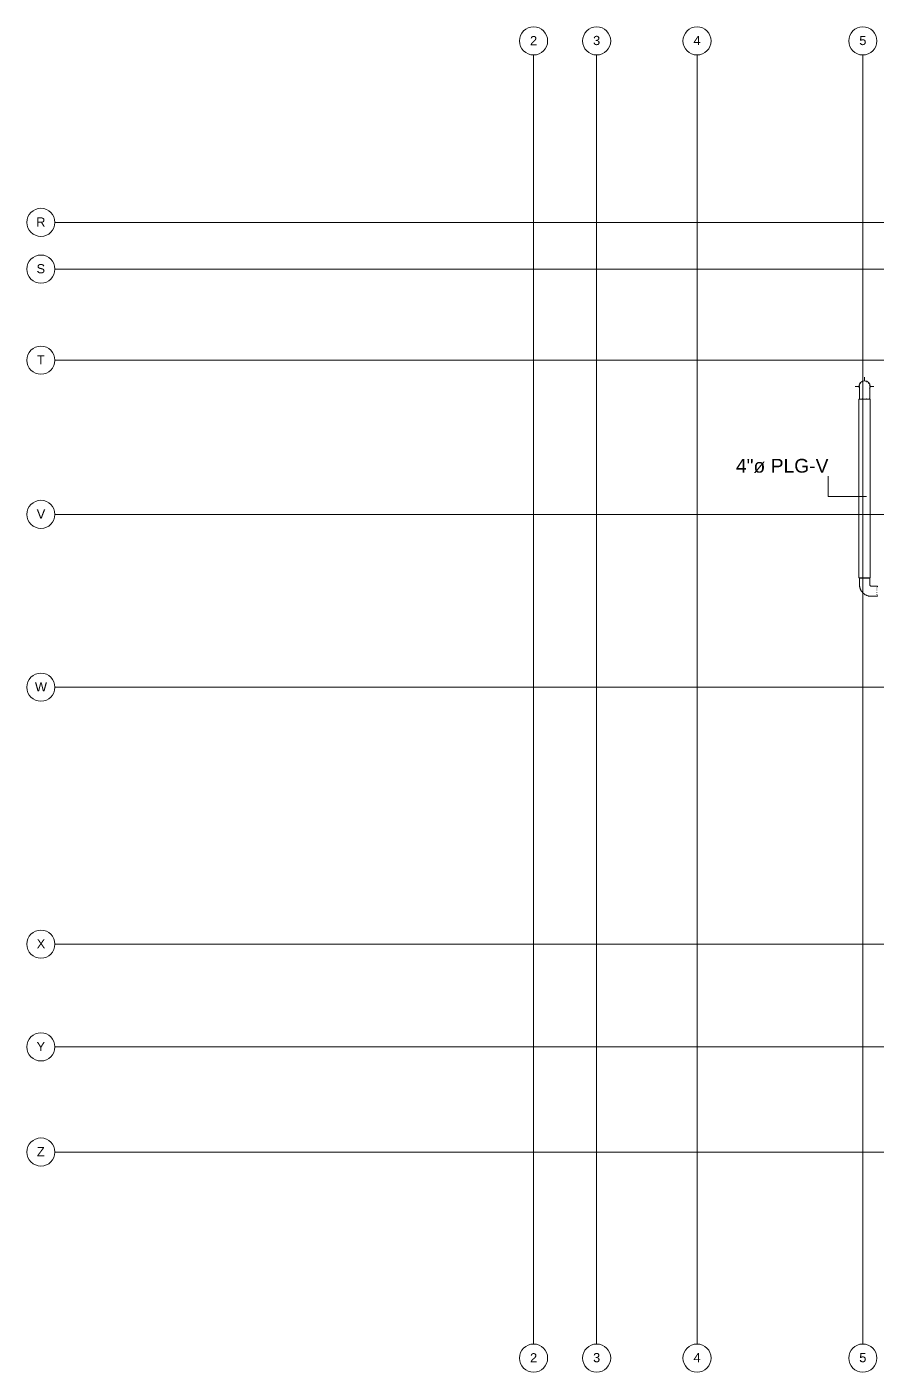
# Model space of a CAD drawing. Header units: inches. Extents: x -3299 to -2222, y -94 to 482.
# Drawn here: x -3299 to -2935, y -94 to 482 of the extents above; entities that cross this region are included whole.
import ezdxf

# ---------------------------------------------------------------- set-up
doc = ezdxf.new("R2010")
doc.units = ezdxf.units.IN
doc.header["$MEASUREMENT"] = 0
for name, color, linetype, lineweight in [('P-PIPE', 3, 'Continuous', 9), ('P-PIPE-CNTR', 3, 'Continuous', 9), ('P-PIPE-IDEN', 2, 'Continuous', 9), ('S-GRID', 1, 'Continuous', 9), ('S-GRID-IDEN', 1, 'Continuous', 13)]:
    doc.layers.add(name, color=color, linetype=linetype, lineweight=lineweight)
doc.styles.add('Arial', font='arial.ttf', dxfattribs={"height": 5.901198})

# ---------------------------------------------------------------- blocks, each defined once
blk = doc.blocks.new('Pipe-Fitting_Quarter-Bend_Cast-Iron_NH-4_Charlotte - Standard-490671-PLG_ ROOF LEVEL')
at = {"layer": 'P-PIPE'}
for p, q in [((-2942.45, 324.97), (-2942.45, 323.66)), ((-2942.45, 323.66), (-2942.45, 322.28)), ((-2942.3, 322.53), (-2942.45, 322.49)), ((-2938.07, 322.49), (-2938.23, 322.53)), ((-2938.07, 323.66), (-2938.07, 324.97)), ((-2938.07, 322.28), (-2938.07, 323.66)), ((-2942.45, 322.49), (-2942.45, 322.28)), ((-2942.45, 322.49), (-2942.4, 322.49)), ((-2942.03, 322.49), (-2941.93, 322.49)), ((-2941.26, 322.49), (-2941.13, 322.49)), ((-2939.4, 322.49), (-2939.26, 322.49)), ((-2938.6, 322.49), (-2938.5, 322.49)), ((-2938.14, 322.49), (-2938.07, 322.49)), ((-2938.07, 322.28), (-2938.07, 322.49))]:
    blk.add_line(p, q, dxfattribs=at)
at = {"layer": 'P-PIPE', "flags": 128}
for points in [[(-2942.45, 327.78), (-2942.45, 327.78), (-2942.45, 327.77), (-2942.45, 327.76), (-2942.45, 327.75), (-2942.45, 327.73), (-2942.45, 327.7), (-2942.45, 327.67), (-2942.45, 327.64), (-2942.45, 327.6), (-2942.45, 327.56), (-2942.45, 327.52), (-2942.45, 327.47), (-2942.45, 327.41), (-2942.45, 327.35), (-2942.45, 327.29), (-2942.45, 327.23), (-2942.45, 327.16), (-2942.45, 327.09), (-2942.45, 327.01), (-2942.45, 326.93), (-2942.45, 326.85), (-2942.45, 326.76), (-2942.45, 326.67), (-2942.45, 326.58), (-2942.45, 326.49), (-2942.45, 326.39), (-2942.45, 326.3), (-2942.45, 326.2), (-2942.45, 326.09), (-2942.45, 325.99), (-2942.45, 325.88), (-2942.45, 325.78), (-2942.45, 325.67), (-2942.45, 325.56), (-2942.45, 325.45), (-2942.45, 325.34), (-2942.45, 325.23), (-2942.45, 325.11), (-2942.45, 325), (-2942.45, 324.97)], [(-2938.07, 324.97), (-2938.07, 325.08), (-2938.07, 325.2), (-2938.07, 325.31), (-2938.07, 325.42), (-2938.07, 325.53), (-2938.07, 325.64), (-2938.07, 325.75), (-2938.07, 325.86), (-2938.07, 325.96), (-2938.07, 326.07), (-2938.07, 326.17), (-2938.07, 326.27), (-2938.07, 326.37), (-2938.07, 326.46), (-2938.07, 326.56), (-2938.07, 326.65), (-2938.07, 326.74), (-2938.07, 326.83), (-2938.07, 326.91), (-2938.07, 326.99), (-2938.07, 327.07), (-2938.07, 327.14), (-2938.07, 327.21), (-2938.07, 327.27), (-2938.07, 327.34), (-2938.07, 327.4), (-2938.07, 327.45), (-2938.07, 327.5), (-2938.07, 327.55), (-2938.07, 327.59), (-2938.07, 327.63), (-2938.07, 327.67), (-2938.07, 327.7), (-2938.07, 327.72), (-2938.07, 327.74), (-2938.07, 327.76), (-2938.07, 327.77), (-2938.07, 327.78), (-2938.07, 327.78), (-2938.07, 327.78)]]:
    blk.add_lwpolyline(points, dxfattribs=at)
at = {"layer": 'P-PIPE'}
for start, end in [(166.51084, 168.27717), (139.417, 143.79922), (113.30594, 117.17152), (62.82848, 66.69406), (36.20078, 40.583), (11.72283, 13.48916)]:
    blk.add_arc((-2940.26, 327.78), 2.19, start, end, dxfattribs=at)
blk = doc.blocks.new('Pipe-Fitting_Quarter-Bend_Cast-Iron_NH-4_Charlotte - Standard-V63-PLG_ ROOF LEVEL')
at = {"layer": 'P-PIPE'}
for p, q in [((-2942.3, 245.87), (-2942.45, 245.83)), ((-2942.45, 245.83), (-2942.45, 245.62)), ((-2942.45, 245.83), (-2938.07, 245.83)), ((-2942.45, 245.62), (-2942.45, 244.24)), ((-2942.45, 245.62), (-2942.27, 245.62)), ((-2942.45, 244.24), (-2942.45, 242.93)), ((-2942.21, 245.62), (-2942.27, 245.62)), ((-2942.21, 245.62), (-2941.68, 245.62)), ((-2941.55, 245.62), (-2941.68, 245.62)), ((-2941.55, 245.62), (-2940.77, 245.62)), ((-2940.67, 245.62), (-2940.77, 245.62)), ((-2940.67, 245.62), (-2939.83, 245.62)), ((-2939.74, 245.62), (-2939.83, 245.62)), ((-2939.74, 245.62), (-2938.96, 245.62)), ((-2938.83, 245.62), (-2938.96, 245.62)), ((-2938.83, 245.62), (-2938.31, 245.62)), ((-2938.25, 245.62), (-2938.31, 245.62)), ((-2938.25, 245.62), (-2938.07, 245.62)), ((-2938.07, 245.83), (-2938.23, 245.87)), ((-2938.07, 245.62), (-2938.07, 245.83)), ((-2938.07, 245.62), (-2938.07, 245.62)), ((-2938.07, 244.24), (-2938.07, 245.62)), ((-2938.07, 242.93), (-2938.07, 244.24)), ((-2936.14, 242.31), (-2937.45, 242.31)), ((-2934.76, 242.31), (-2936.14, 242.31)), ((-2934.98, 242.3), (-2935.01, 242.15)), ((-2934.76, 242.31), (-2934.98, 242.31)), ((-2937.45, 237.93), (-2936.14, 237.93)), ((-2936.14, 237.93), (-2934.76, 237.93)), ((-2935.01, 238.08), (-2934.98, 237.93)), ((-2934.98, 237.93), (-2934.76, 237.93))]:
    blk.add_line(p, q, dxfattribs=at)
at = {"layer": 'P-PIPE', "flags": 128}
for points in [[(-2942.45, 242.93), (-2942.45, 242.73), (-2942.44, 242.53), (-2942.42, 242.33), (-2942.39, 242.13), (-2942.35, 241.93), (-2942.31, 241.74), (-2942.26, 241.55), (-2942.2, 241.35), (-2942.13, 241.17), (-2942.06, 240.98), (-2941.98, 240.8), (-2941.89, 240.62), (-2941.79, 240.44), (-2941.69, 240.27), (-2941.58, 240.1), (-2941.46, 239.94), (-2941.34, 239.78), (-2941.21, 239.63), (-2941.08, 239.48), (-2940.94, 239.34), (-2940.79, 239.2), (-2940.64, 239.07), (-2940.48, 238.95), (-2940.32, 238.83), (-2940.15, 238.72), (-2939.98, 238.61), (-2939.81, 238.52), (-2939.63, 238.43), (-2939.45, 238.34), (-2939.26, 238.27), (-2939.08, 238.2), (-2938.89, 238.14), (-2938.69, 238.08), (-2938.5, 238.04), (-2938.3, 238), (-2938.1, 237.97), (-2937.91, 237.95), (-2937.71, 237.93), (-2937.51, 237.93), (-2937.45, 237.93)], [(-2937.45, 242.31), (-2937.48, 242.31), (-2937.5, 242.31), (-2937.53, 242.31), (-2937.55, 242.31), (-2937.58, 242.32), (-2937.6, 242.32), (-2937.62, 242.33), (-2937.65, 242.34), (-2937.67, 242.35), (-2937.69, 242.35), (-2937.72, 242.36), (-2937.74, 242.38), (-2937.76, 242.39), (-2937.78, 242.4), (-2937.8, 242.41), (-2937.82, 242.43), (-2937.84, 242.44), (-2937.86, 242.46), (-2937.88, 242.48), (-2937.9, 242.49), (-2937.92, 242.51), (-2937.93, 242.53), (-2937.95, 242.55), (-2937.96, 242.57), (-2937.98, 242.59), (-2937.99, 242.61), (-2938, 242.63), (-2938.01, 242.66), (-2938.02, 242.68), (-2938.03, 242.7), (-2938.04, 242.73), (-2938.05, 242.75), (-2938.05, 242.77), (-2938.06, 242.8), (-2938.07, 242.82), (-2938.07, 242.85), (-2938.07, 242.87), (-2938.07, 242.9), (-2938.07, 242.92), (-2938.07, 242.93)]]:
    blk.add_lwpolyline(points, dxfattribs=at)
at = {"layer": 'P-PIPE'}
for centre, start_param, end_param in [((-2934.98, 240.12), 5.808953, 5.87642), ((-2934.76, 240.12), 5.875466, 6.283185), ((-2934.76, 240.12), 5.808953, 5.87642), ((-2934.76, 240.12), 5.759587, 5.809951), ((-2934.98, 240.12), 5.344212, 5.420696), ((-2934.98, 240.12), 4.004082, 4.080566), ((-2934.98, 240.12), 3.548358, 3.615825), ((-2934.98, 240.12), 4.904438, 4.950298), ((-2934.98, 240.12), 4.47448, 4.52034), ((-2934.76, 240.12), 5.385587, 5.420696), ((-2934.76, 240.12), 4.004082, 4.039191), ((-2934.76, 240.12), 3.614827, 3.665191), ((-2934.76, 240.12), 3.548358, 3.615825), ((-2934.76, 240.12), 3.141593, 3.549312)]:
    blk.add_ellipse(centre, major_axis=(0, 2.19), ratio=0.005286, start_param=start_param, end_param=end_param, dxfattribs=at)
blk = doc.blocks.new('Grid - 3_16_-139788-Copy of ROOF LEVEL')
at = {"layer": 'S-GRID-IDEN'}
blk.add_circle((0, 0), 0.188, dxfattribs=at)

msp = doc.modelspace()

# ---------------------------------------------------------------- linework, layer by layer
at = {"layer": 'P-PIPE'}
for p, q in [((-2942.67, 322.28), (-2942.67, 245.87)), ((-2942.67, 322.28), (-2937.86, 322.28)), ((-2937.86, 245.87), (-2937.86, 322.28)), ((-2937.86, 245.87), (-2942.67, 245.87))]:
    msp.add_line(p, q, dxfattribs=at)
for centre, radius, start, end in [((-2940.26, 327.78), 2.41, 0, 180), ((-2940.26, 328.99), 1.2, 43.79245, 90), ((-2940.26, 327.78), 2.41, 180, 204.08016), ((-2940.26, 327.78), 2.41, 334.37759, 0)]:
    msp.add_arc(centre, radius, start, end, dxfattribs=at)
at = {"layer": 'P-PIPE-CNTR'}
for p, q in [((-2940.26, 329.97), (-2940.26, 331.78)), ((-2944.26, 327.78), (-2942.45, 327.78)), ((-2938.07, 327.78), (-2936.26, 327.78))]:
    msp.add_line(p, q, dxfattribs=at)
at = {"layer": 'P-PIPE-IDEN'}
for p, q in [((-2955.91, 280.71), (-2955.91, 293.72)), ((-2939.49, 280.71), (-2955.91, 280.71))]:
    msp.add_line(p, q, dxfattribs=at)
at = {"layer": 'S-GRID'}
for p, q in [((-3082, -82.21), (-3082, 469.69)), ((-3287, 339), (-2262.38, 339)), ((-3287, 45), (-2262.38, 45)), ((-3287, 0), (-2262.38, 0))]:
    msp.add_line(p, q, dxfattribs=at)

# ---------------------------------------------------------------- block references
at = {"layer": 'P-PIPE'}
for name in ['Pipe-Fitting_Quarter-Bend_Cast-Iron_NH-4_Charlotte - Standard-490671-PLG_ ROOF LEVEL', 'Pipe-Fitting_Quarter-Bend_Cast-Iron_NH-4_Charlotte - Standard-V63-PLG_ ROOF LEVEL']:
    msp.add_blockref(name, (0, 0), dxfattribs=at)
at = {"layer": 'S-GRID-IDEN', "xscale": 31.99999999999999, "yscale": 31.99999999999999, "zscale": 31.99999999999999}
for p in [(-3082, 475.69), (-3082, -88.21)]:
    msp.add_blockref('Grid - 3_16_-139788-Copy of ROOF LEVEL', p, dxfattribs=at)
for p, rotation in [((-3055, 475.69), 180), ((-3012, 475.69), 180), ((-2941, 475.69), 180), ((-3293, 398), 269.9999999999996), ((-3293, 378), 269.9999999999996), ((-3293, 339), 269.9999999999996), ((-3293, 273), 90), ((-3293, 199), 90), ((-3293, 89), 90), ((-3293, 45), 269.9999999999996), ((-3293, 0), 269.9999999999996), ((-3055, -88.21), 180), ((-3012, -88.21), 180), ((-2941, -88.21), 180)]:
    msp.add_blockref('Grid - 3_16_-139788-Copy of ROOF LEVEL', p, dxfattribs=dict(at, rotation=rotation))

# ---------------------------------------------------------------- texts
at = {"layer": 'P-PIPE-IDEN', "insert": (-2995.34, 296.76), "char_height": 5.901, "width": 14.904, "attachment_point": 1, "line_spacing_factor": 0.938532, "style": 'Arial', "bg_fill": 3, "box_fill_scale": 1.25, "bg_fill_color": 0, "bg_fill_transparency": 0}
msp.add_mtext('4"ø', dxfattribs=at)

# ---------------------------------------------------------------- next in the draw order: texts
at = {"layer": 'P-PIPE-IDEN', "insert": (-2980.45, 296.76), "char_height": 5.901, "width": 29.448, "attachment_point": 1, "line_spacing_factor": 0.938532, "style": 'Arial', "bg_fill": 3, "box_fill_scale": 1.25, "bg_fill_color": 0, "bg_fill_transparency": 0}
msp.add_mtext('PLG-V', dxfattribs=at)
at = {"layer": 'S-GRID-IDEN', "char_height": 3.93, "attachment_point": 2, "line_spacing_factor": 0.938532, "style": 'Arial', "bg_fill": 3, "box_fill_scale": 1.25, "bg_fill_color": 0, "bg_fill_transparency": 0}
for s, insert, width in [('2', (-3082, 477.77), 3.648), ('3', (-3055, 477.84), 3.648), ('4', (-3012, 477.84), 3.648), ('5', (-2941, 477.84), 3.648), ('R', (-3293.03, 400.12), 4.704), ('S', (-3293.03, 380.12), 4.368), ('T', (-3293.03, 341.12), 3.984), ('V', (-3292.96, 275.12), 4.368), ('W', (-3292.96, 201.12), 6.144), ('X', (-3292.96, 91.12), 4.368), ('Y', (-3293.03, 47.12), 4.272), ('Z', (-3293.03, 2.12), 3.984), ('2', (-3082, -86.12), 3.648), ('3', (-3055, -86.05), 3.648), ('4', (-3012, -86.05), 3.648), ('5', (-2941, -86.05), 3.648)]:
    msp.add_mtext(s, dxfattribs=dict(at, insert=insert, width=width))

# ---------------------------------------------------------------- next in the draw order: linework, layer by layer
at = {"layer": 'S-GRID'}
for p, q in [((-3055, 469.69), (-3055, -82.21)), ((-3012, 469.69), (-3012, -82.21)), ((-2941, 469.69), (-2941, -82.21)), ((-3287, 398), (-2262.38, 398)), ((-3287, 378), (-2262.38, 378)), ((-2262.38, 273), (-3287, 273)), ((-2262.38, 199), (-3287, 199)), ((-2262.38, 89), (-3287, 89))]:
    msp.add_line(p, q, dxfattribs=at)

doc.saveas('drawing.dxf')
